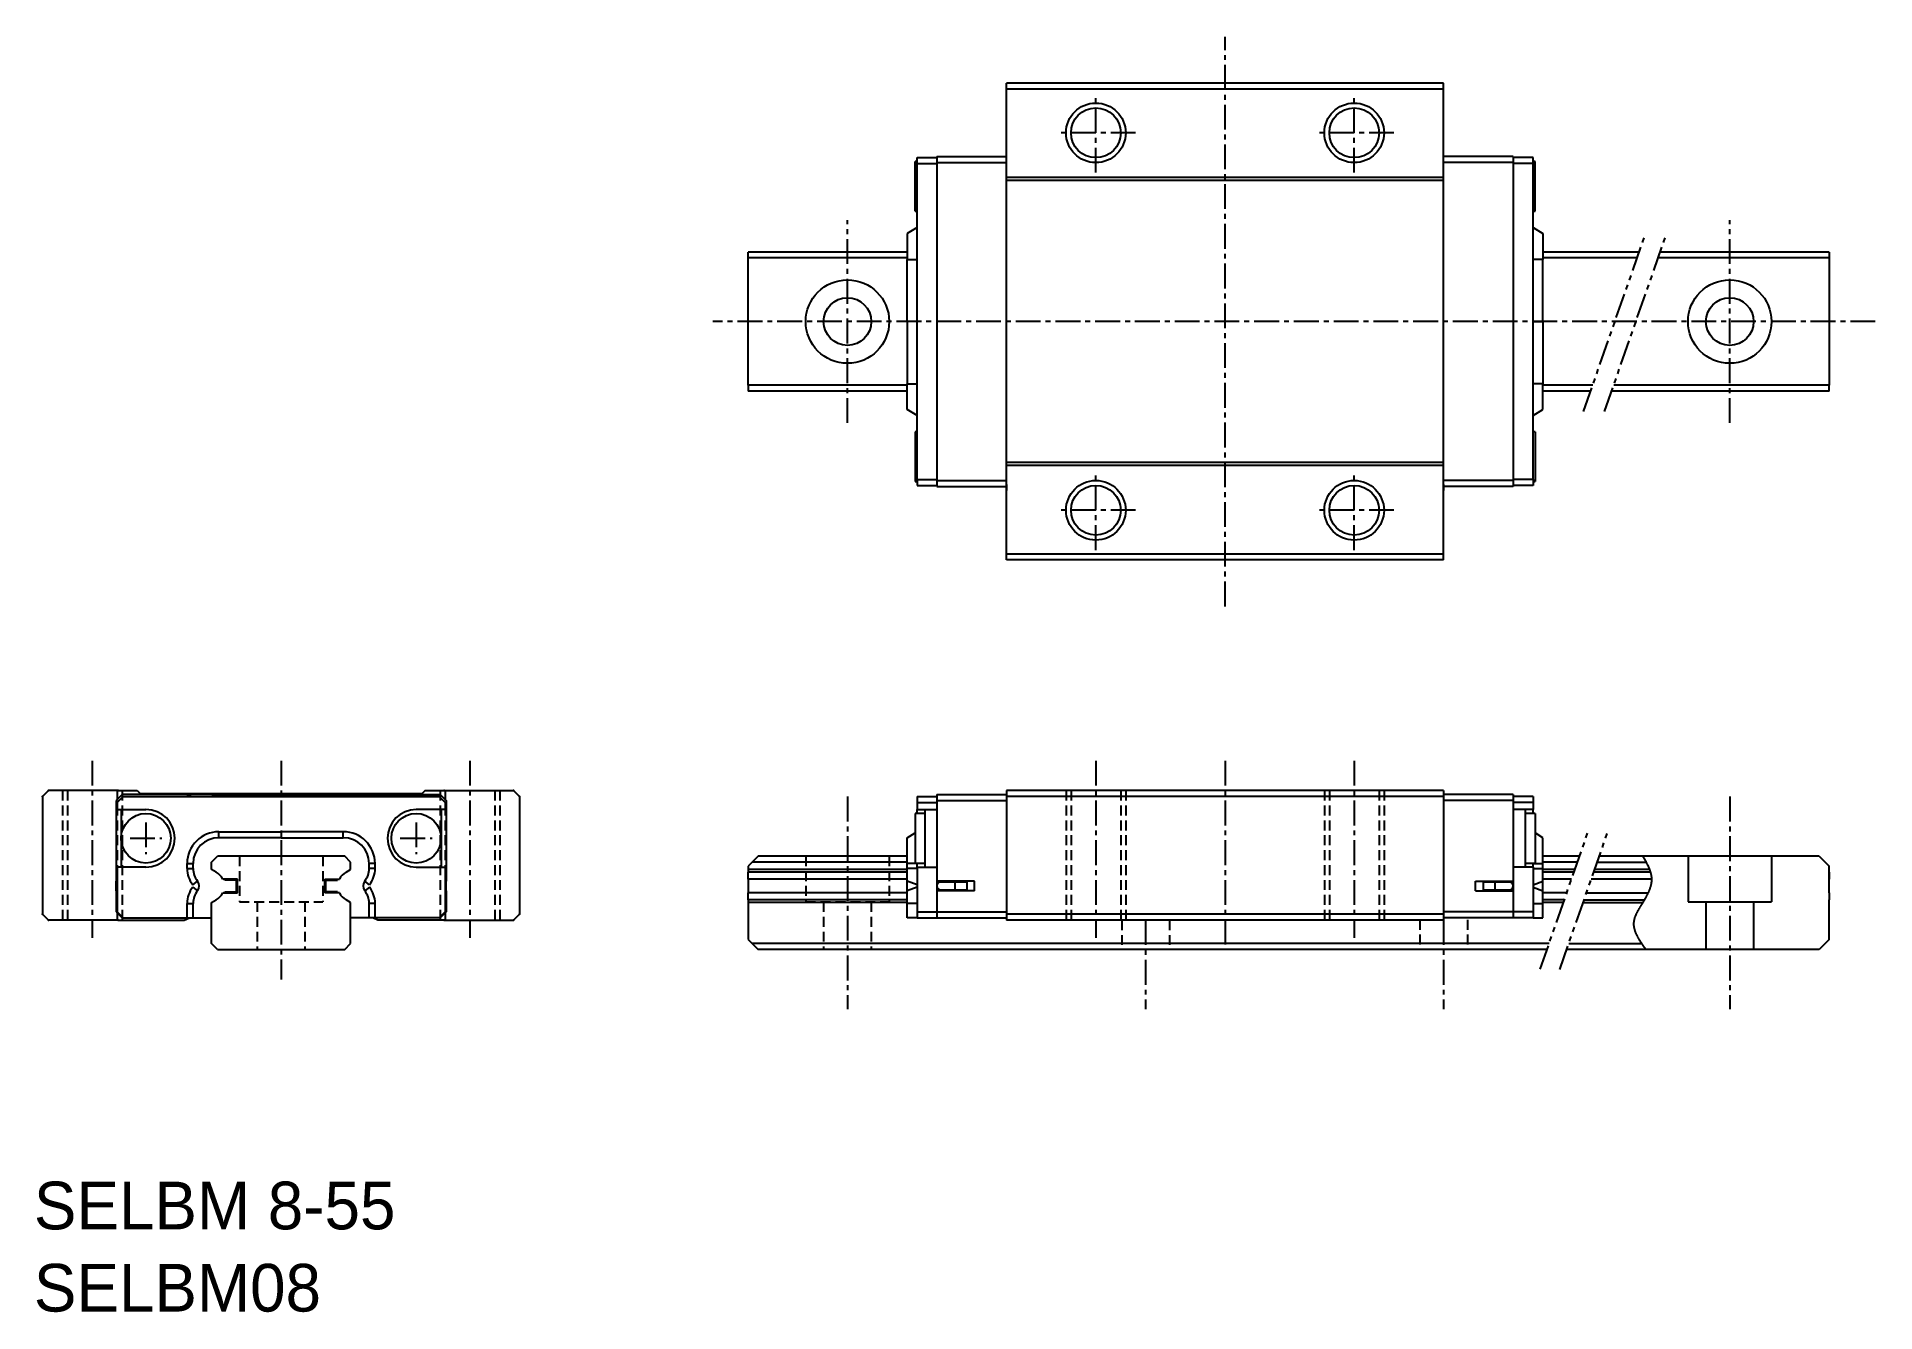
# Model space of a CAD drawing. Extents: x -3 to 89.5, y 10 to 74.2.
import ezdxf

# ---------------------------------------------------------------- set-up
doc = ezdxf.new("R2010")
doc.units = 0
for name, pattern in [('CENTER', [2, 1.25, -0.25, 0.25, -0.25]), ('DASHED', [0.75, 0.5, -0.25]), ('PHANTOM', [2.5, 1.25, -0.25, 0.25, -0.25, 0.25, -0.25])]:
    doc.linetypes.add(name, pattern=pattern)
doc.layers.get('0').update_dxf_attribs({"linetype": 'CONTINUOUS'})
doc.layers.add('CENTER', color=1, linetype='CENTER')

msp = doc.modelspace()

# ---------------------------------------------------------------- linework, layer by layer
at = {"color": 7, "linetype": 'CONTINUOUS'}
for p, q in [((67.8, 71.828), (45.8, 71.828)), ((45.8, 47.828), (45.8, 71.828)), ((67.8, 71.528), (45.8, 71.528)), ((67.8, 47.828), (67.8, 71.828)), ((41.3, 67.878), (41.2, 67.878)), ((41.2, 65.378), (41.2, 67.878)), ((41.3, 67.778), (41.3, 68.078)), ((41.3, 68.078), (42.3, 68.078)), ((41.3, 51.878), (41.3, 67.778)), ((41.3, 67.778), (42.3, 67.778)), ((42.3, 68.128), (45.8, 68.128)), ((42.3, 68.128), (45.8, 68.128)), ((42.3, 68.128), (42.3, 51.528)), ((42.3, 67.828), (45.8, 67.828)), ((42.3, 67.828), (45.8, 67.828)), ((45.8, 68.028), (45.8, 68.328)), ((67.8, 68.028), (67.8, 68.328)), ((71.3, 68.128), (67.8, 68.128)), ((71.3, 67.828), (67.8, 67.828)), ((71.3, 68.128), (71.3, 51.528)), ((72.3, 68.078), (71.3, 68.078)), ((72.3, 67.778), (71.3, 67.778)), ((72.3, 67.778), (72.3, 68.078)), ((72.4, 67.878), (72.3, 67.878)), ((72.3, 51.878), (72.3, 67.778)), ((72.4, 65.378), (72.4, 67.878)), ((67.8, 67.078), (45.8, 67.078)), ((67.8, 66.928), (45.8, 66.928)), ((41.2, 65.378), (41.3, 65.378)), ((72.3, 65.378), (72.4, 65.378)), ((41.3, 64.558), (40.8, 64.258)), ((40.8, 64.258), (40.8, 62.958)), ((72.3, 64.558), (72.8, 64.258)), ((72.8, 64.258), (72.8, 62.958)), ((32.8, 63.028), (32.8, 63.328)), ((40.8, 63.328), (32.8, 63.328)), ((32.8, 56.628), (32.8, 63.028)), ((40.8, 63.028), (32.8, 63.028)), ((40.8, 59.828), (40.8, 62.958)), ((40.8, 62.958), (41.3, 62.958)), ((72.8, 62.958), (72.3, 62.958)), ((77.641, 63.328), (72.8, 63.328)), ((77.537, 63.028), (72.8, 63.028)), ((72.8, 59.828), (72.8, 62.958)), ((87.2, 63.028), (78.593, 63.028)), ((87.2, 63.328), (78.698, 63.328)), ((87.2, 63.328), (87.2, 56.628)), ((40.8, 59.828), (40.8, 56.698)), ((41.3, 59.828), (40.8, 59.828)), ((72.3, 59.828), (72.8, 59.828)), ((72.8, 59.828), (72.8, 56.698)), ((32.8, 56.628), (32.8, 56.328)), ((40.8, 56.628), (32.8, 56.628)), ((40.8, 56.698), (41.3, 56.698)), ((40.8, 55.398), (40.8, 56.698)), ((72.8, 56.698), (72.3, 56.698)), ((72.8, 55.398), (72.8, 56.698)), ((75.304, 56.628), (72.8, 56.628)), ((87.2, 56.628), (76.361, 56.628)), ((87.2, 56.328), (87.2, 56.628)), ((40.8, 56.328), (32.8, 56.328)), ((75.2, 56.328), (72.8, 56.328)), ((87.2, 56.328), (76.256, 56.328)), ((41.3, 55.098), (40.8, 55.398)), ((72.3, 55.098), (72.8, 55.398)), ((41.3, 54.278), (41.2, 54.278)), ((41.3, 54.278), (41.2, 54.278)), ((41.2, 54.278), (41.2, 51.778)), ((41.2, 54.278), (41.2, 51.778)), ((72.4, 54.278), (72.3, 54.278)), ((72.4, 54.278), (72.4, 51.778)), ((41.3, 51.878), (41.3, 51.578)), ((41.3, 51.878), (42.3, 51.878)), ((42.3, 51.828), (45.8, 51.828)), ((42.3, 51.828), (45.8, 51.828)), ((67.8, 52.728), (45.8, 52.728)), ((67.8, 52.578), (45.8, 52.578)), ((71.3, 51.828), (67.8, 51.828)), ((72.3, 51.878), (71.3, 51.878)), ((72.3, 51.878), (72.3, 51.578)), ((41.2, 51.778), (41.3, 51.778)), ((41.2, 51.778), (41.3, 51.778)), ((41.3, 51.578), (42.3, 51.578)), ((42.3, 51.528), (45.8, 51.528)), ((42.3, 51.528), (45.8, 51.528)), ((45.8, 51.628), (45.8, 51.328)), ((67.8, 51.628), (67.8, 51.328)), ((71.3, 51.528), (67.8, 51.528)), ((72.3, 51.578), (71.3, 51.578)), ((72.3, 51.778), (72.4, 51.778)), ((67.8, 48.128), (45.8, 48.128)), ((67.8, 47.828), (45.8, 47.828)), ((-2.7, 35.92), (-2.4, 36.22)), ((1.1, 36.22), (-2.4, 36.22)), ((1.1, 36.22), (2.05, 36.22)), ((2.05, 36.22), (2.2, 36.07)), ((16.55, 36.22), (16.4, 36.07)), ((16.55, 36.22), (17.5, 36.22)), ((17.5, 36.22), (21, 36.22)), ((21.3, 35.92), (21, 36.22)), ((67.8, 36.22), (45.8, 36.22)), ((45.8, 36.22), (45.8, 35.92)), ((67.8, 36.22), (67.8, 35.92)), ((-2.7, 35.92), (-2.7, 30)), ((1.3, 36.02), (1, 35.72)), ((1, 35.72), (1, 31.67)), ((1.35, 35.92), (1.05, 35.62)), ((1.05, 35.62), (1.05, 35.27)), ((1.05, 35.27), (2.5, 35.27)), ((1.25, 35.27), (1.25, 33.82)), ((4.78, 36.02), (1.3, 36.02)), ((1.35, 35.92), (17.25, 35.92)), ((2.2, 36.07), (16.4, 36.07)), ((5.82, 36.02), (4.78, 36.02)), ((5.82, 36.02), (12.78, 36.02)), ((12.78, 36.02), (13.82, 36.02)), ((13.82, 36.02), (17.3, 36.02)), ((17.55, 35.27), (16.1, 35.27)), ((17.25, 35.92), (17.55, 35.62)), ((17.3, 36.02), (17.6, 35.72)), ((17.35, 35.27), (17.35, 33.82)), ((17.55, 35.62), (17.55, 35.27)), ((17.6, 35.72), (17.6, 31.67)), ((21.3, 35.92), (21.3, 30)), ((41.3, 35.92), (42.3, 35.92)), ((41.3, 35.92), (41.3, 35.62)), ((41.3, 35.62), (41.3, 35.27)), ((41.3, 35.62), (42.3, 35.62)), ((41.3, 35.07), (41.3, 35.27)), ((41.3, 35.27), (42.3, 35.27)), ((41.7, 35.27), (41.7, 33.82)), ((42.3, 36.02), (45.8, 36.02)), ((42.3, 36.02), (45.8, 36.02)), ((42.3, 36.02), (42.3, 35.72)), ((42.3, 36.02), (42.3, 35.72)), ((42.3, 35.72), (42.3, 31.67)), ((42.3, 35.72), (42.3, 31.67)), ((42.3, 35.72), (45.8, 35.72)), ((42.3, 35.72), (45.8, 35.72)), ((67.8, 35.92), (45.8, 35.92)), ((45.8, 35.92), (45.8, 30)), ((71.3, 36.02), (67.8, 36.02)), ((67.8, 35.92), (67.8, 30)), ((71.3, 35.72), (67.8, 35.72)), ((71.3, 36.02), (71.3, 35.72)), ((72.3, 35.92), (71.3, 35.92)), ((71.3, 35.72), (71.3, 31.67)), ((72.3, 35.62), (71.3, 35.62)), ((72.3, 35.27), (71.3, 35.27)), ((71.9, 35.27), (71.9, 33.82)), ((72.3, 35.92), (72.3, 35.62)), ((72.3, 35.62), (72.3, 35.27)), ((72.3, 35.07), (72.3, 35.27)), ((41.2, 35.07), (41.2, 32.57)), ((41.2, 35.07), (41.2, 32.57)), ((41.7, 35.07), (41.2, 35.07)), ((41.7, 35.07), (41.2, 35.07)), ((72.4, 35.07), (71.9, 35.07)), ((72.4, 35.07), (72.4, 32.57)), ((1.25, 33.82), (1.25, 32.37)), ((6.17, 34.15), (9.3, 34.15)), ((6.17, 33.85), (6.17, 34.15)), ((9.3, 33.85), (6.17, 33.85)), ((12.43, 34.15), (9.3, 34.15)), ((9.3, 34.15), (9.3, 33.85)), ((9.3, 33.85), (12.43, 33.85)), ((12.43, 33.85), (12.43, 34.15)), ((17.35, 33.82), (17.35, 32.37)), ((40.8, 33.85), (41.2, 34.09)), ((40.8, 32.55), (40.8, 33.85)), ((41.7, 33.82), (41.7, 32.37)), ((71.9, 33.82), (71.9, 32.37)), ((72.8, 33.85), (72.4, 34.09)), ((72.8, 32.55), (72.8, 33.85)), ((4.57, 32.294), (4.57, 32.55)), ((4.57, 32.55), (4.87, 32.55)), ((4.87, 32.294), (4.87, 32.55)), ((5.8, 32.62), (6.1, 32.92)), ((5.8, 32.254), (5.8, 32.62)), ((12.5, 32.92), (6.1, 32.92)), ((12.8, 32.62), (12.5, 32.92)), ((12.8, 32.254), (12.8, 32.62)), ((14.03, 32.55), (13.73, 32.55)), ((13.73, 32.294), (13.73, 32.55)), ((14.03, 32.294), (14.03, 32.55)), ((33.3, 32.92), (32.8, 32.42)), ((32.8, 32.42), (32.8, 32.254)), ((40.8, 32.62), (33, 32.62)), ((40.8, 32.92), (33.3, 32.92)), ((41.3, 32.55), (40.8, 32.55)), ((40.8, 32.294), (40.8, 32.55)), ((41.2, 32.57), (41.7, 32.57)), ((41.2, 32.57), (41.7, 32.57)), ((41.3, 32.37), (41.3, 32.57)), ((71.9, 32.57), (72.4, 32.57)), ((72.3, 32.37), (72.3, 32.57)), ((72.3, 32.55), (72.4, 32.55)), ((72.4, 32.55), (72.8, 32.55)), ((74.644, 32.92), (72.8, 32.92)), ((74.539, 32.62), (72.8, 32.62)), ((72.8, 32.294), (72.8, 32.55)), ((78.007, 32.609), (75.526, 32.609)), ((86.7, 32.92), (75.635, 32.92)), ((80.1, 32.92), (80.1, 30.62)), ((84.3, 32.92), (84.3, 30.62)), ((86.7, 32.92), (87.2, 32.42)), ((87.2, 31.07), (87.2, 32.42)), ((1, 31.17), (1, 31.67)), ((1, 31.67), (1.05, 31.67)), ((1.05, 32.37), (1.05, 30.12)), ((2.5, 32.37), (1.05, 32.37)), ((4.57, 32.294), (4.87, 32.294)), ((4.855, 31.482), (5.089, 31.67)), ((6.03, 32.121), (5.8, 32.254)), ((7.1, 31.77), (6.368, 31.77)), ((7.05, 31.72), (6.468, 31.72)), ((7.05, 31.12), (7.05, 31.72)), ((7.1, 31.07), (7.1, 31.77)), ((11.5, 31.07), (11.5, 31.77)), ((11.5, 31.77), (12.232, 31.77)), ((11.55, 31.12), (11.55, 31.72)), ((11.55, 31.72), (12.132, 31.72)), ((12.569, 32.121), (12.8, 32.254)), ((13.745, 31.482), (13.511, 31.67)), ((14.03, 32.294), (13.73, 32.294)), ((16.1, 32.37), (17.55, 32.37)), ((17.55, 32.37), (17.55, 30.12)), ((17.6, 31.67), (17.55, 31.67)), ((17.6, 31.17), (17.6, 31.67)), ((40.8, 32.254), (32.8, 32.254)), ((32.8, 32.254), (32.8, 32.121)), ((40.8, 32.121), (32.8, 32.121)), ((32.8, 31.77), (32.8, 32.121)), ((40.8, 31.77), (32.8, 31.77)), ((32.8, 31.77), (32.8, 31.07)), ((40.8, 31.67), (40.8, 32.294)), ((41.3, 32.294), (40.8, 32.294)), ((40.8, 31.17), (40.8, 31.67)), ((41.3, 31.482), (40.8, 31.67)), ((41.3, 32.37), (42.3, 32.37)), ((41.3, 32.37), (41.3, 30.12)), ((44.2, 31.67), (42.3, 31.67)), ((42.3, 31.67), (42.3, 31.17)), ((44.2, 31.67), (42.3, 31.67)), ((43.2, 31.62), (42.5, 31.62)), ((42.8, 31.62), (42.8, 31.67)), ((42.8, 31.62), (42.8, 31.67)), ((43.129, 31.62), (43.129, 31.67)), ((43.129, 31.62), (43.129, 31.67)), ((43.2, 31.62), (43.2, 31.22)), ((43.8, 31.62), (43.2, 31.62)), ((43.8, 31.62), (43.8, 31.22)), ((44.2, 31.17), (44.2, 31.67)), ((44.2, 31.17), (44.2, 31.67)), ((69.4, 31.67), (71.3, 31.67)), ((69.4, 31.17), (69.4, 31.67)), ((70.4, 31.62), (69.8, 31.62)), ((69.8, 31.22), (69.8, 31.62)), ((70.4, 31.22), (70.4, 31.62)), ((71.1, 31.62), (70.4, 31.62)), ((70.471, 31.62), (70.471, 31.67)), ((70.8, 31.62), (70.8, 31.67)), ((72.3, 32.37), (71.3, 32.37)), ((71.3, 31.67), (71.3, 31.17)), ((72.3, 32.37), (72.3, 30.12)), ((72.3, 32.294), (72.8, 32.294)), ((72.3, 31.482), (72.8, 31.67)), ((72.8, 31.67), (72.8, 32.294)), ((74.412, 32.254), (72.8, 32.254)), ((74.365, 32.121), (72.8, 32.121)), ((74.243, 31.77), (72.8, 31.77)), ((72.8, 31.17), (72.8, 31.67)), ((78.278, 31.759), (75.23, 31.759)), ((78.222, 32.11), (75.352, 32.11)), ((78.177, 32.243), (75.399, 32.243)), ((87.2, 32.121), (87.2, 32.254)), ((87.2, 32.121), (87.2, 31.77)), ((1, 31.17), (1, 30.12)), ((1, 31.17), (1.05, 31.17)), ((4.57, 30.546), (4.87, 30.546)), ((4.57, 29.82), (4.57, 30.546)), ((4.855, 31.358), (5.089, 31.17)), ((4.87, 29.82), (4.87, 30.546)), ((5.8, 30.586), (6.03, 30.719)), ((5.8, 28.52), (5.8, 30.586)), ((6.368, 31.07), (7.1, 31.07)), ((6.468, 31.12), (7.05, 31.12)), ((12.232, 31.07), (11.5, 31.07)), ((12.132, 31.12), (11.55, 31.12)), ((12.8, 30.586), (12.569, 30.719)), ((12.8, 28.52), (12.8, 30.586)), ((13.745, 31.358), (13.511, 31.17)), ((14.03, 30.546), (13.73, 30.546)), ((13.73, 29.82), (13.73, 30.546)), ((14.03, 29.82), (14.03, 30.546)), ((17.6, 31.17), (17.55, 31.17)), ((17.6, 31.17), (17.6, 30.12)), ((40.8, 31.07), (32.8, 31.07)), ((32.8, 30.719), (32.8, 31.07)), ((40.8, 30.719), (32.8, 30.719)), ((32.8, 30.719), (32.8, 30.586)), ((40.8, 30.586), (32.8, 30.586)), ((32.8, 30.586), (32.8, 28.72)), ((41.3, 31.358), (40.8, 31.17)), ((40.8, 30.546), (40.8, 31.17)), ((41.3, 30.546), (40.8, 30.546)), ((40.8, 29.82), (40.8, 30.546)), ((44.2, 31.17), (42.3, 31.17)), ((42.3, 31.17), (42.3, 30.12)), ((44.2, 31.17), (42.3, 31.17)), ((42.3, 31.17), (42.3, 30.12)), ((42.5, 31.22), (43.2, 31.22)), ((42.8, 31.17), (42.8, 31.22)), ((42.8, 31.17), (42.8, 31.22)), ((43.129, 31.17), (43.129, 31.22)), ((43.129, 31.17), (43.129, 31.22)), ((43.2, 31.22), (43.8, 31.22)), ((69.4, 31.17), (71.3, 31.17)), ((69.8, 31.22), (70.4, 31.22)), ((70.4, 31.22), (71.1, 31.22)), ((70.471, 31.17), (70.471, 31.22)), ((70.8, 31.17), (70.8, 31.22)), ((71.3, 31.17), (71.3, 30.12)), ((72.3, 31.358), (72.8, 31.17)), ((72.3, 30.546), (72.8, 30.546)), ((72.8, 30.546), (72.8, 31.17)), ((73.999, 31.07), (72.8, 31.07)), ((73.876, 30.719), (72.8, 30.719)), ((73.83, 30.586), (72.8, 30.586)), ((72.8, 29.82), (72.8, 30.546)), ((77.826, 30.575), (74.817, 30.575)), ((77.906, 30.708), (74.863, 30.708)), ((78.094, 31.059), (74.986, 31.059)), ((80.1, 30.62), (84.3, 30.62)), ((81, 30.62), (81, 28.22)), ((83.4, 30.62), (83.4, 28.22)), ((87.2, 31.07), (87.2, 30.719)), ((87.2, 30.586), (87.2, 30.719)), ((87.2, 28.72), (87.2, 30.586)), ((-2.4, 29.7), (-2.7, 30)), ((1.1, 29.7), (-2.4, 29.7)), ((1, 30.12), (1.3, 29.82)), ((1.05, 30.12), (1.35, 29.82)), ((1.1, 29.7), (4.428, 29.7)), ((1.3, 29.82), (1.35, 29.82)), ((1.35, 29.82), (4.57, 29.82)), ((4.428, 29.7), (4.685, 29.82)), ((4.57, 29.82), (4.87, 29.82)), ((4.87, 29.82), (5.8, 29.82)), ((13.73, 29.82), (12.8, 29.82)), ((14.03, 29.82), (13.73, 29.82)), ((14.172, 29.7), (13.915, 29.82)), ((17.25, 29.82), (14.03, 29.82)), ((17.5, 29.7), (14.172, 29.7)), ((17.55, 30.12), (17.25, 29.82)), ((17.3, 29.82), (17.25, 29.82)), ((17.6, 30.12), (17.3, 29.82)), ((17.5, 29.7), (21, 29.7)), ((21, 29.7), (21.3, 30)), ((41.3, 29.82), (40.8, 29.82)), ((41.3, 30.12), (42.3, 30.12)), ((41.3, 30.12), (41.3, 29.82)), ((41.3, 29.82), (42.3, 29.82)), ((42.3, 30.12), (45.8, 30.12)), ((42.3, 30.12), (45.8, 30.12)), ((42.3, 30.12), (42.3, 29.82)), ((42.3, 30.12), (42.3, 29.82)), ((42.3, 29.82), (45.8, 29.82)), ((42.3, 29.82), (45.8, 29.82)), ((67.8, 30), (45.8, 30)), ((45.8, 30), (45.8, 29.7)), ((67.8, 29.7), (45.8, 29.7)), ((71.3, 30.12), (67.8, 30.12)), ((67.8, 30), (67.8, 29.7)), ((71.3, 29.82), (67.8, 29.82)), ((71.3, 30.12), (71.3, 29.82)), ((72.3, 30.12), (71.3, 30.12)), ((72.3, 29.82), (71.3, 29.82)), ((72.3, 30.12), (72.3, 29.82)), ((72.3, 29.82), (72.8, 29.82)), ((32.8, 28.72), (33.3, 28.22)), ((87.2, 28.72), (86.7, 28.22)), ((6.1, 28.22), (5.8, 28.52)), ((6.1, 28.22), (12.5, 28.22)), ((12.5, 28.22), (12.8, 28.52)), ((73.109, 28.52), (33, 28.52)), ((73.005, 28.22), (33.3, 28.22)), ((86.7, 28.22), (73.996, 28.22)), ((77.784, 28.509), (74.096, 28.509))]:
    msp.add_line(p, q, dxfattribs=at)
at = {"color": 3, "linetype": 'PHANTOM'}
for p, q in [((74.844, 55.309), (77.967, 64.263)), ((75.901, 55.309), (79.024, 64.263)), ((72.659, 27.229), (75.061, 34.117)), ((73.646, 27.218), (76.049, 34.106))]:
    msp.add_line(p, q, dxfattribs=at)
at = {"color": 3, "linetype": 'DASHED'}
for p, q in [((-1.7, 36.22), (-1.7, 29.72)), ((-1.45, 36.22), (-1.45, 29.72)), ((1.05, 36.22), (1.05, 29.72)), ((1.3, 36.22), (1.3, 29.72)), ((17.3, 36.22), (17.3, 29.72)), ((17.55, 36.22), (17.55, 29.72)), ((20.05, 36.22), (20.05, 29.72)), ((20.3, 36.22), (20.3, 29.72)), ((48.8, 36.22), (48.8, 29.72)), ((49.05, 36.22), (49.05, 29.72)), ((51.55, 36.22), (51.55, 29.72)), ((51.8, 36.22), (51.8, 29.72)), ((61.8, 36.22), (61.8, 29.72)), ((62.05, 36.22), (62.05, 29.72)), ((64.55, 36.22), (64.55, 29.72)), ((64.8, 36.22), (64.8, 29.72)), ((7.2, 32.92), (7.2, 30.62)), ((11.4, 32.92), (11.4, 30.62)), ((35.7, 32.92), (35.7, 30.62)), ((39.9, 32.92), (39.9, 30.62)), ((7.2, 30.62), (11.4, 30.62)), ((8.1, 30.62), (8.1, 28.22)), ((10.5, 30.62), (10.5, 28.22)), ((35.7, 30.62), (39.9, 30.62)), ((36.6, 30.62), (36.6, 28.22)), ((39, 30.62), (39, 28.22)), ((51.6, 29.7), (51.6, 28.22)), ((54, 29.7), (54, 28.22)), ((66.6, 29.72), (66.6, 28.22)), ((69, 29.72), (69, 28.22))]:
    msp.add_line(p, q, dxfattribs=at)
at = {"color": 3}
msp.add_polyline3d([(77.983, 28.22, 0), (77.968, 28.241, 0), (77.953, 28.262, 0), (77.939, 28.283, 0), (77.924, 28.304, 0), (77.91, 28.325, 0), (77.895, 28.346, 0), (77.88, 28.367, 0), (77.866, 28.388, 0), (77.852, 28.409, 0), (77.837, 28.43, 0), (77.823, 28.45, 0), (77.809, 28.471, 0), (77.795, 28.492, 0), (77.781, 28.513, 0), (77.767, 28.534, 0), (77.753, 28.555, 0), (77.74, 28.576, 0), (77.726, 28.597, 0), (77.713, 28.618, 0), (77.7, 28.639, 0), (77.686, 28.66, 0), (77.674, 28.681, 0), (77.661, 28.702, 0), (77.648, 28.723, 0), (77.636, 28.744, 0), (77.624, 28.764, 0), (77.612, 28.785, 0), (77.6, 28.806, 0), (77.588, 28.827, 0), (77.577, 28.848, 0), (77.566, 28.869, 0), (77.555, 28.89, 0), (77.544, 28.911, 0), (77.534, 28.932, 0), (77.524, 28.953, 0), (77.514, 28.973, 0), (77.504, 28.994, 0), (77.495, 29.015, 0), (77.486, 29.036, 0), (77.477, 29.057, 0), (77.469, 29.078, 0), (77.461, 29.099, 0), (77.453, 29.119, 0), (77.446, 29.14, 0), (77.439, 29.161, 0), (77.432, 29.182, 0), (77.425, 29.203, 0), (77.419, 29.224, 0), (77.414, 29.244, 0), (77.409, 29.265, 0), (77.404, 29.286, 0), (77.399, 29.307, 0), (77.395, 29.328, 0), (77.391, 29.349, 0), (77.388, 29.369, 0), (77.385, 29.39, 0), (77.382, 29.411, 0), (77.38, 29.432, 0), (77.379, 29.453, 0), (77.378, 29.473, 0), (77.377, 29.494, 0), (77.377, 29.515, 0), (77.377, 29.536, 0), (77.378, 29.556, 0), (77.379, 29.577, 0), (77.381, 29.598, 0), (77.383, 29.619, 0), (77.386, 29.639, 0), (77.389, 29.66, 0), (77.393, 29.681, 0), (77.397, 29.701, 0), (77.401, 29.722, 0), (77.406, 29.743, 0), (77.412, 29.764, 0), (77.417, 29.784, 0), (77.424, 29.805, 0), (77.43, 29.826, 0), (77.437, 29.846, 0), (77.444, 29.867, 0), (77.452, 29.888, 0), (77.46, 29.908, 0), (77.468, 29.929, 0), (77.477, 29.95, 0), (77.486, 29.97, 0), (77.495, 29.991, 0), (77.504, 30.012, 0), (77.514, 30.033, 0), (77.524, 30.053, 0), (77.534, 30.074, 0), (77.545, 30.095, 0), (77.556, 30.116, 0), (77.567, 30.136, 0), (77.578, 30.157, 0), (77.589, 30.178, 0), (77.601, 30.199, 0), (77.612, 30.219, 0), (77.624, 30.24, 0), (77.636, 30.261, 0), (77.648, 30.282, 0), (77.66, 30.303, 0), (77.673, 30.323, 0), (77.685, 30.344, 0), (77.698, 30.365, 0), (77.71, 30.386, 0), (77.723, 30.407, 0), (77.736, 30.428, 0), (77.749, 30.449, 0), (77.761, 30.47, 0), (77.774, 30.491, 0), (77.787, 30.512, 0), (77.8, 30.533, 0), (77.813, 30.554, 0), (77.826, 30.575, 0), (77.838, 30.596, 0), (77.851, 30.617, 0), (77.864, 30.638, 0), (77.876, 30.659, 0), (77.889, 30.68, 0), (77.902, 30.701, 0), (77.914, 30.723, 0), (77.926, 30.744, 0), (77.939, 30.765, 0), (77.951, 30.786, 0), (77.963, 30.807, 0), (77.975, 30.829, 0), (77.987, 30.85, 0), (77.998, 30.871, 0), (78.01, 30.892, 0), (78.021, 30.914, 0), (78.032, 30.935, 0), (78.043, 30.956, 0), (78.054, 30.978, 0), (78.065, 30.999, 0), (78.076, 31.02, 0), (78.086, 31.042, 0), (78.096, 31.063, 0), (78.106, 31.085, 0), (78.116, 31.106, 0), (78.126, 31.127, 0), (78.135, 31.149, 0), (78.144, 31.17, 0), (78.153, 31.192, 0), (78.162, 31.213, 0), (78.17, 31.235, 0), (78.178, 31.256, 0), (78.186, 31.277, 0), (78.194, 31.299, 0), (78.201, 31.32, 0), (78.208, 31.342, 0), (78.215, 31.363, 0), (78.221, 31.385, 0), (78.227, 31.406, 0), (78.233, 31.428, 0), (78.239, 31.449, 0), (78.244, 31.471, 0), (78.249, 31.492, 0), (78.253, 31.513, 0), (78.257, 31.535, 0), (78.261, 31.556, 0), (78.264, 31.578, 0), (78.267, 31.599, 0), (78.27, 31.621, 0), (78.272, 31.642, 0), (78.274, 31.664, 0), (78.276, 31.685, 0), (78.277, 31.706, 0), (78.277, 31.728, 0), (78.278, 31.749, 0), (78.278, 31.771, 0), (78.277, 31.792, 0), (78.276, 31.814, 0), (78.274, 31.835, 0), (78.272, 31.856, 0), (78.27, 31.878, 0), (78.267, 31.899, 0), (78.264, 31.921, 0), (78.261, 31.942, 0), (78.257, 31.963, 0), (78.253, 31.985, 0), (78.249, 32.006, 0), (78.244, 32.027, 0), (78.238, 32.049, 0), (78.233, 32.07, 0), (78.227, 32.091, 0), (78.221, 32.112, 0), (78.214, 32.134, 0), (78.208, 32.155, 0), (78.201, 32.176, 0), (78.193, 32.198, 0), (78.186, 32.219, 0), (78.178, 32.24, 0), (78.169, 32.262, 0), (78.161, 32.283, 0), (78.152, 32.304, 0), (78.144, 32.325, 0), (78.134, 32.347, 0), (78.125, 32.368, 0), (78.115, 32.389, 0), (78.106, 32.41, 0), (78.096, 32.432, 0), (78.086, 32.453, 0), (78.075, 32.474, 0), (78.065, 32.495, 0), (78.054, 32.517, 0), (78.044, 32.538, 0), (78.033, 32.559, 0), (78.022, 32.58, 0), (78.01, 32.602, 0), (77.999, 32.623, 0), (77.988, 32.644, 0), (77.976, 32.665, 0), (77.965, 32.687, 0), (77.953, 32.708, 0), (77.941, 32.729, 0), (77.929, 32.75, 0), (77.917, 32.772, 0), (77.905, 32.793, 0), (77.893, 32.814, 0), (77.881, 32.835, 0), (77.869, 32.856, 0), (77.857, 32.878, 0), (77.845, 32.899, 0), (77.833, 32.92, 0)], dxfattribs=at)
at = {"color": 3, "linetype": 'CONTINUOUS'}
for centre in [(50.3, 69.328), (63.3, 69.328), (50.3, 50.328), (63.3, 50.328)]:
    msp.add_circle(centre, 1.5, dxfattribs=at)
at = {"color": 7, "linetype": 'CONTINUOUS'}
for centre, radius in [((50.3, 69.328), 1.25), ((63.3, 69.328), 1.25), ((37.8, 59.828), 2.1), ((82.2, 59.828), 2.1), ((37.8, 59.828), 1.2), ((82.2, 59.828), 1.2), ((50.3, 50.328), 1.25), ((63.3, 50.328), 1.25), ((2.5, 33.82), 1.25), ((16.1, 33.82), 1.25)]:
    msp.add_circle(centre, radius, dxfattribs=at)
for centre, radius, start, end in [((2.5, 33.82), 1.45, 270, 90), ((5.3, 34.72), 1.4, 111.78679, 121.00272), ((5.3, 34.72), 1.4, 58.99728, 68.21321), ((13.3, 34.72), 1.4, 111.78679, 121.00272), ((13.3, 34.72), 1.4, 58.99728, 68.21321), ((16.1, 33.82), 1.45, 90, 270), ((6.17, 32.55), 1.6, 90.00083, 179.99917), ((6.17, 32.55), 1.3, 90, 180), ((12.43, 32.55), 1.6, 0.00083, 89.99917), ((12.43, 32.55), 1.3, 0, 90), ((5.87, 32.294), 1.3, 179.99768, 218.64603), ((5.87, 32.294), 1, 180, 218.64372), ((4.777, 31.42), 0.4, 321.35628, 38.64372), ((5.593, 31.363), 0.875, 27.71947, 60), ((5.593, 31.363), 0.945, 22.19628, 25.51122), ((13.007, 31.363), 0.945, 154.48878, 157.80372), ((13.007, 31.363), 0.875, 120, 152.28053), ((13.823, 31.42), 0.4, 141.35628, 218.64372), ((12.73, 32.294), 1, 321.35628, 0), ((12.73, 32.294), 1.3, 321.35397, 0.00232), ((42.5, 31.42), 0.2, 90, 180), ((71.1, 31.42), 0.2, 0, 90), ((5.87, 30.546), 1.3, 141.35397, 180.00232), ((5.87, 30.546), 1, 141.35628, 180), ((5.593, 31.477), 0.875, 300, 332.28053), ((5.593, 31.477), 0.945, 334.48878, 337.80372), ((13.007, 31.477), 0.945, 202.19628, 205.51122), ((13.007, 31.477), 0.875, 207.71947, 240), ((12.73, 30.546), 1, 0, 38.64372), ((12.73, 30.546), 1.3, 359.99768, 38.64603), ((42.5, 31.42), 0.2, 180, 270), ((71.1, 31.42), 0.2, 270, 0)]:
    msp.add_arc(centre, radius, start, end, dxfattribs=at)
for p in [(-2.4, 36.22), (1.1, 36.22), (17.5, 36.22), (21, 36.22), (-2.7, 35.92), (21.3, 35.92), (-2.7, 30), (-2.4, 29.7), (1.1, 29.7), (17.5, 29.7), (21, 29.7), (21.3, 30)]:
    msp.add_point(p, dxfattribs=at)
at = {"layer": 'CENTER', "color": 1, "linetype": 'CENTER'}
for p, q in [((56.8, 45.494), (56.8, 74.162)), ((50.3, 67.328), (50.3, 71.328)), ((63.3, 67.328), (63.3, 71.328)), ((52.3, 69.328), (48.3, 69.328)), ((65.3, 69.328), (61.3, 69.328)), ((37.8, 54.728), (37.8, 64.928)), ((82.2, 54.728), (82.2, 64.928)), ((89.519, 59.828), (31.031, 59.828)), ((50.3, 48.328), (50.3, 52.328)), ((63.3, 48.328), (63.3, 52.328)), ((52.3, 50.328), (48.3, 50.328)), ((65.3, 50.328), (61.3, 50.328)), ((-0.2, 37.72), (-0.2, 28.816)), ((9.3, 37.72), (9.3, 26.72)), ((18.8, 37.72), (18.8, 28.816)), ((50.3, 37.72), (50.3, 28.816)), ((56.8, 37.72), (56.8, 28.22)), ((63.3, 37.72), (63.3, 28.816)), ((37.8, 35.92), (37.8, 25.22)), ((82.2, 35.92), (82.2, 25.22)), ((2.5, 34.62), (2.5, 33.02)), ((16.1, 34.62), (16.1, 33.02)), ((1.7, 33.82), (3.3, 33.82)), ((15.3, 33.82), (16.9, 33.82)), ((52.8, 29.7), (52.8, 25.22)), ((67.8, 29.7), (67.8, 25.22))]:
    msp.add_line(p, q, dxfattribs=at)

# ---------------------------------------------------------------- texts
at = {"color": 7, "linetype": 'CONTINUOUS'}
for s, p in [('SELBM 8-55', (-3.141, 14.138)), ('SELBM08', (-3.141, 10))]:
    msp.add_text(s, height=2.4, dxfattribs=at).set_placement(p)

doc.saveas('drawing.dxf')
